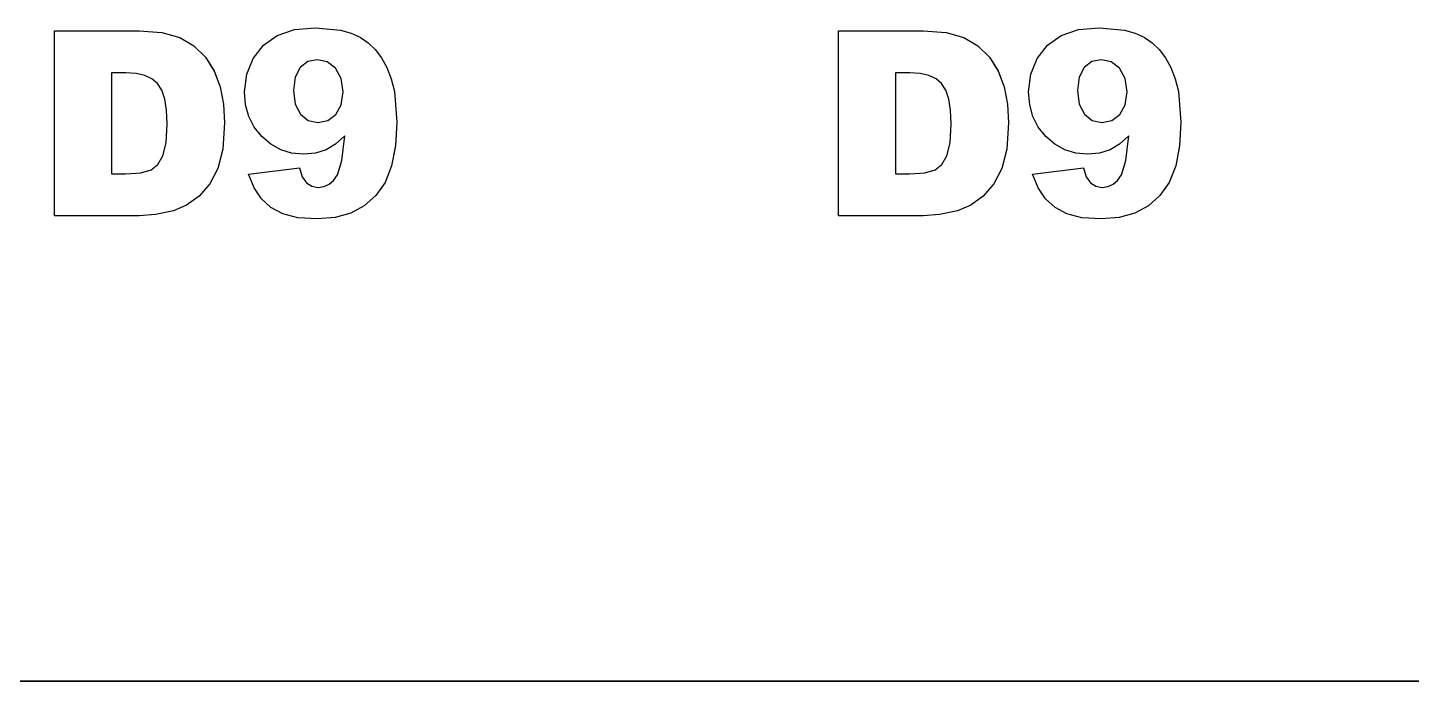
# Model space of a CAD drawing. Header units: metres. Extents: x 0 to 5.2, y 0 to 2.14.
# Drawn here: x 1.7447 to 2.119, y 0.913 to 1.0897 of the extents above; entities that cross this region are included whole.
import ezdxf

# ---------------------------------------------------------------- set-up
doc = ezdxf.new("R2010")
doc.units = ezdxf.units.M

msp = doc.modelspace()

# ---------------------------------------------------------------- linework, layer by layer
at = {"layer": 'D9#1'}
for p, q in [((1.81223, 1.0876, 0.06255), (1.81689, 1.08918, 0.06255)), ((1.81223, 1.0876, 0.09455), (1.81689, 1.08918, 0.09455)), ((1.81689, 1.08918, 0.06255), (1.8226, 1.0897, 0.06255)), ((1.81689, 1.08918, 0.09455), (1.8226, 1.0897, 0.09455)), ((1.81689, 1.08918, 0.06255), (1.81689, 1.08918, 0.09455)), ((1.8226, 1.0897, 0.06255), (1.82936, 1.08906, 0.06255)), ((1.8226, 1.0897, 0.09455), (1.82936, 1.08906, 0.09455)), ((1.8226, 1.0897, 0.06255), (1.8226, 1.0897, 0.09455)), ((1.82936, 1.08906, 0.06255), (1.83219, 1.08825, 0.06255)), ((1.82936, 1.08906, 0.09455), (1.83219, 1.08825, 0.09455)), ((1.82936, 1.08906, 0.06255), (1.82936, 1.08906, 0.09455)), ((1.75196, 1.08885, 0.06255), (1.77492, 1.08885, 0.06255)), ((1.75196, 1.03885, 0.06255), (1.75196, 1.08885, 0.06255)), ((1.75196, 1.08885, 0.09455), (1.77492, 1.08885, 0.09455)), ((1.75196, 1.03885, 0.09455), (1.75196, 1.08885, 0.09455)), ((1.75196, 1.08885, 0.06255), (1.75196, 1.08885, 0.09455)), ((1.77492, 1.08885, 0.06255), (1.78105, 1.08839, 0.06255)), ((1.77492, 1.08885, 0.09455), (1.78105, 1.08839, 0.09455)), ((1.77492, 1.08885, 0.06255), (1.77492, 1.08885, 0.09455)), ((1.78105, 1.08839, 0.06255), (1.78588, 1.08701, 0.06255)), ((1.78105, 1.08839, 0.09455), (1.78588, 1.08701, 0.09455)), ((1.78105, 1.08839, 0.06255), (1.78105, 1.08839, 0.09455)), ((1.78588, 1.08701, 0.06255), (1.7897, 1.08477, 0.06255)), ((1.78588, 1.08701, 0.09455), (1.7897, 1.08476, 0.09455)), ((1.78588, 1.08701, 0.06255), (1.78588, 1.08701, 0.09455)), ((1.80855, 1.08501, 0.06255), (1.81223, 1.0876, 0.06255)), ((1.80855, 1.08501, 0.09455), (1.81223, 1.0876, 0.09455)), ((1.81223, 1.0876, 0.06255), (1.81223, 1.0876, 0.09455)), ((1.83219, 1.08825, 0.06255), (1.83464, 1.08713, 0.06255)), ((1.83219, 1.08825, 0.09455), (1.83464, 1.08713, 0.09455)), ((1.83219, 1.08825, 0.06255), (1.83219, 1.08825, 0.09455)), ((1.83464, 1.08713, 0.06255), (1.83679, 1.08565, 0.06255)), ((1.83464, 1.08713, 0.09455), (1.83679, 1.08565, 0.09455)), ((1.83464, 1.08713, 0.06255), (1.83464, 1.08713, 0.09455)), ((1.83679, 1.08565, 0.06255), (1.83872, 1.08379, 0.06255)), ((1.83679, 1.08565, 0.09455), (1.83872, 1.08379, 0.09455)), ((1.83679, 1.08565, 0.06255), (1.83679, 1.08565, 0.09455)), ((1.7897, 1.08477, 0.06255), (1.79279, 1.08172, 0.06255)), ((1.7897, 1.08477, 0.06255), (1.7897, 1.08476, 0.09455)), ((1.7897, 1.08476, 0.09455), (1.79279, 1.08172, 0.09455)), ((1.79279, 1.08172, 0.06255), (1.79514, 1.078, 0.06255)), ((1.79279, 1.08172, 0.09455), (1.79514, 1.07799, 0.09455)), ((1.79279, 1.08172, 0.06255), (1.79279, 1.08172, 0.09455)), ((1.80575, 1.08141, 0.06255), (1.80855, 1.08501, 0.06255)), ((1.80575, 1.08141, 0.09455), (1.80855, 1.08501, 0.09455)), ((1.80855, 1.08501, 0.06255), (1.80855, 1.08501, 0.09455)), ((1.83872, 1.08379, 0.06255), (1.84042, 1.08156, 0.06255)), ((1.83872, 1.08379, 0.09455), (1.84042, 1.08156, 0.09455)), ((1.83872, 1.08379, 0.06255), (1.83872, 1.08379, 0.09455)), ((1.79514, 1.078, 0.06255), (1.79675, 1.07371, 0.06255)), ((1.79514, 1.078, 0.06255), (1.79514, 1.07799, 0.09455)), ((1.79514, 1.07799, 0.09455), (1.79675, 1.0737, 0.09455)), ((1.80399, 1.0771, 0.06255), (1.80575, 1.08141, 0.06255)), ((1.80399, 1.0771, 0.09455), (1.80575, 1.08141, 0.09455)), ((1.80575, 1.08141, 0.06255), (1.80575, 1.08141, 0.09455)), ((1.81842, 1.07896, 0.06255), (1.81705, 1.07636, 0.06255)), ((1.81842, 1.07896, 0.09455), (1.81705, 1.07636, 0.09455)), ((1.82048, 1.08052, 0.06255), (1.81842, 1.07896, 0.06255)), ((1.82048, 1.08052, 0.09455), (1.81842, 1.07896, 0.09455)), ((1.81842, 1.07896, 0.06255), (1.81842, 1.07896, 0.09455)), ((1.82301, 1.08104, 0.06255), (1.82048, 1.08052, 0.06255)), ((1.82301, 1.08104, 0.09455), (1.82048, 1.08052, 0.09455)), ((1.82048, 1.08052, 0.06255), (1.82048, 1.08052, 0.09455)), ((1.82572, 1.08046, 0.06255), (1.82301, 1.08104, 0.06255)), ((1.82572, 1.08046, 0.09455), (1.82301, 1.08104, 0.09455)), ((1.82301, 1.08104, 0.06255), (1.82301, 1.08104, 0.09455)), ((1.82799, 1.07874, 0.06255), (1.82572, 1.08046, 0.06255)), ((1.82799, 1.07874, 0.09455), (1.82572, 1.08046, 0.09455)), ((1.82572, 1.08046, 0.06255), (1.82572, 1.08046, 0.09455)), ((1.82952, 1.076, 0.06255), (1.82799, 1.07874, 0.06255)), ((1.82952, 1.07599, 0.09455), (1.82799, 1.07874, 0.09455)), ((1.82799, 1.07874, 0.06255), (1.82799, 1.07874, 0.09455)), ((1.84042, 1.08156, 0.06255), (1.84189, 1.07894, 0.06255)), ((1.84042, 1.08156, 0.09455), (1.84189, 1.07894, 0.09455)), ((1.84042, 1.08156, 0.06255), (1.84042, 1.08156, 0.09455)), ((1.84189, 1.07894, 0.06255), (1.84307, 1.07591, 0.06255)), ((1.84189, 1.07894, 0.09455), (1.84307, 1.07591, 0.09455)), ((1.84189, 1.07894, 0.06255), (1.84189, 1.07894, 0.09455)), ((1.76741, 1.07753, 0.06255), (1.76741, 1.05021, 0.06255)), ((1.77127, 1.07753, 0.06255), (1.76741, 1.07753, 0.06255)), ((1.76741, 1.07753, 0.06255), (1.76741, 1.07752, 0.09455)), ((1.76741, 1.07752, 0.09455), (1.76741, 1.05021, 0.09455)), ((1.77127, 1.07752, 0.09455), (1.76741, 1.07752, 0.09455)), ((1.77406, 1.07734, 0.06255), (1.77127, 1.07753, 0.06255)), ((1.77127, 1.07753, 0.06255), (1.77127, 1.07752, 0.09455)), ((1.77406, 1.07734, 0.09455), (1.77127, 1.07752, 0.09455)), ((1.77642, 1.07679, 0.06255), (1.77406, 1.07734, 0.06255)), ((1.77642, 1.07679, 0.09455), (1.77406, 1.07734, 0.09455)), ((1.77406, 1.07734, 0.06255), (1.77406, 1.07734, 0.09455)), ((1.77835, 1.07588, 0.06255), (1.77642, 1.07679, 0.06255)), ((1.77835, 1.07587, 0.09455), (1.77642, 1.07679, 0.09455)), ((1.77642, 1.07679, 0.06255), (1.77642, 1.07679, 0.09455)), ((1.77986, 1.07459, 0.06255), (1.77835, 1.07588, 0.06255)), ((1.77835, 1.07588, 0.06255), (1.77835, 1.07587, 0.09455)), ((1.77986, 1.07459, 0.09455), (1.77835, 1.07587, 0.09455)), ((1.781, 1.07281, 0.06255), (1.77986, 1.07459, 0.06255)), ((1.781, 1.07281, 0.09455), (1.77986, 1.07459, 0.09455)), ((1.77986, 1.07459, 0.06255), (1.77986, 1.07459, 0.09455)), ((1.8034, 1.07234, 0.06255), (1.80399, 1.0771, 0.06255)), ((1.8034, 1.07234, 0.09455), (1.80399, 1.0771, 0.09455)), ((1.80399, 1.0771, 0.06255), (1.80399, 1.0771, 0.09455)), ((1.81705, 1.07636, 0.06255), (1.8166, 1.07272, 0.06255)), ((1.81705, 1.07636, 0.09455), (1.8166, 1.07272, 0.09455)), ((1.81705, 1.07636, 0.06255), (1.81705, 1.07636, 0.09455)), ((1.83003, 1.07238, 0.06255), (1.82952, 1.076, 0.06255)), ((1.82952, 1.076, 0.06255), (1.82952, 1.07599, 0.09455)), ((1.83003, 1.07237, 0.09455), (1.82952, 1.07599, 0.09455)), ((1.84307, 1.07591, 0.06255), (1.84392, 1.07243, 0.06255)), ((1.84307, 1.07591, 0.09455), (1.84392, 1.07243, 0.09455)), ((1.84307, 1.07591, 0.06255), (1.84307, 1.07591, 0.09455)), ((1.78181, 1.07041, 0.06255), (1.781, 1.07281, 0.06255)), ((1.78181, 1.07041, 0.09455), (1.781, 1.07281, 0.09455)), ((1.781, 1.07281, 0.06255), (1.781, 1.07281, 0.09455)), ((1.78229, 1.06737, 0.06255), (1.78181, 1.07041, 0.06255)), ((1.78229, 1.06737, 0.09455), (1.78181, 1.07041, 0.09455)), ((1.78181, 1.07041, 0.06255), (1.78181, 1.07041, 0.09455)), ((1.79675, 1.07371, 0.06255), (1.79767, 1.069, 0.06255)), ((1.79675, 1.07371, 0.06255), (1.79675, 1.0737, 0.09455)), ((1.79675, 1.0737, 0.09455), (1.79767, 1.069, 0.09455)), ((1.80369, 1.06885, 0.06255), (1.8034, 1.07234, 0.06255)), ((1.80369, 1.06885, 0.09455), (1.8034, 1.07234, 0.09455)), ((1.8034, 1.07234, 0.06255), (1.8034, 1.07234, 0.09455)), ((1.8166, 1.07272, 0.06255), (1.81707, 1.06902, 0.06255)), ((1.8166, 1.07272, 0.09455), (1.81707, 1.06902, 0.09455)), ((1.8166, 1.07272, 0.06255), (1.8166, 1.07272, 0.09455)), ((1.82955, 1.06885, 0.06255), (1.83003, 1.07238, 0.06255)), ((1.82955, 1.06884, 0.09455), (1.83003, 1.07237, 0.09455)), ((1.83003, 1.07238, 0.06255), (1.83003, 1.07237, 0.09455)), ((1.84392, 1.07243, 0.06255), (1.8446, 1.06412, 0.06255)), ((1.84392, 1.07243, 0.09455), (1.8446, 1.06412, 0.09455)), ((1.84392, 1.07243, 0.06255), (1.84392, 1.07243, 0.09455)), ((1.78246, 1.06371, 0.06255), (1.78229, 1.06737, 0.06255)), ((1.78246, 1.06371, 0.09455), (1.78229, 1.06737, 0.09455)), ((1.78229, 1.06737, 0.06255), (1.78229, 1.06737, 0.09455)), ((1.79767, 1.069, 0.06255), (1.79797, 1.06402, 0.06255)), ((1.79767, 1.069, 0.09455), (1.79797, 1.06402, 0.09455)), ((1.79767, 1.069, 0.06255), (1.79767, 1.069, 0.09455)), ((1.80455, 1.06567, 0.06255), (1.80369, 1.06885, 0.06255)), ((1.80455, 1.06567, 0.09455), (1.80369, 1.06885, 0.09455)), ((1.80369, 1.06885, 0.06255), (1.80369, 1.06885, 0.09455)), ((1.81707, 1.06902, 0.06255), (1.81849, 1.06631, 0.06255)), ((1.81707, 1.06902, 0.09455), (1.81849, 1.0663, 0.09455)), ((1.81707, 1.06902, 0.06255), (1.81707, 1.06902, 0.09455)), ((1.82809, 1.06624, 0.06255), (1.82955, 1.06885, 0.06255)), ((1.82809, 1.06624, 0.09455), (1.82955, 1.06884, 0.09455)), ((1.82955, 1.06885, 0.06255), (1.82955, 1.06884, 0.09455)), ((1.78217, 1.05854, 0.06255), (1.78246, 1.06371, 0.06255)), ((1.78217, 1.05854, 0.09455), (1.78246, 1.06371, 0.09455)), ((1.78246, 1.06371, 0.06255), (1.78246, 1.06371, 0.09455)), ((1.79797, 1.06402, 0.06255), (1.79752, 1.0569, 0.06255)), ((1.79797, 1.06402, 0.09455), (1.79752, 1.0569, 0.09455)), ((1.79797, 1.06402, 0.06255), (1.79797, 1.06402, 0.09455)), ((1.806, 1.06281, 0.06255), (1.80455, 1.06567, 0.06255)), ((1.806, 1.06281, 0.09455), (1.80455, 1.06567, 0.09455)), ((1.80455, 1.06567, 0.06255), (1.80455, 1.06567, 0.09455)), ((1.81849, 1.06631, 0.06255), (1.82062, 1.06464, 0.06255)), ((1.81849, 1.06631, 0.06255), (1.81849, 1.0663, 0.09455)), ((1.81849, 1.0663, 0.09455), (1.82062, 1.06464, 0.09455)), ((1.82062, 1.06464, 0.06255), (1.82321, 1.06409, 0.06255)), ((1.82062, 1.06464, 0.09455), (1.82321, 1.06409, 0.09455)), ((1.82062, 1.06464, 0.06255), (1.82062, 1.06464, 0.09455)), ((1.82321, 1.06409, 0.06255), (1.8259, 1.06463, 0.06255)), ((1.82321, 1.06409, 0.09455), (1.8259, 1.06462, 0.09455)), ((1.82321, 1.06409, 0.06255), (1.82321, 1.06409, 0.09455)), ((1.8259, 1.06463, 0.06255), (1.82809, 1.06624, 0.06255)), ((1.8259, 1.06462, 0.09455), (1.82809, 1.06624, 0.09455)), ((1.8259, 1.06463, 0.06255), (1.8259, 1.06462, 0.09455)), ((1.82809, 1.06624, 0.06255), (1.82809, 1.06624, 0.09455)), ((1.8446, 1.06412, 0.06255), (1.84424, 1.05781, 0.06255)), ((1.8446, 1.06412, 0.09455), (1.84424, 1.0578, 0.09455)), ((1.8446, 1.06412, 0.06255), (1.8446, 1.06412, 0.09455)), ((1.80802, 1.06027, 0.06255), (1.806, 1.06281, 0.06255)), ((1.80802, 1.06027, 0.09455), (1.806, 1.06281, 0.09455)), ((1.806, 1.06281, 0.06255), (1.806, 1.06281, 0.09455)), ((1.81046, 1.05818, 0.06255), (1.80802, 1.06027, 0.06255)), ((1.81046, 1.05818, 0.09455), (1.80802, 1.06027, 0.09455)), ((1.80802, 1.06027, 0.06255), (1.80802, 1.06027, 0.09455)), ((1.83055, 1.06044, 0.06255), (1.82802, 1.05822, 0.06255)), ((1.83055, 1.06044, 0.09455), (1.82802, 1.05822, 0.09455)), ((1.82969, 1.05378, 0.06255), (1.83055, 1.06044, 0.06255)), ((1.82969, 1.05378, 0.09455), (1.83055, 1.06044, 0.09455)), ((1.83055, 1.06044, 0.06255), (1.83055, 1.06044, 0.09455)), ((1.7813, 1.05503, 0.06255), (1.78217, 1.05854, 0.06255)), ((1.7813, 1.05503, 0.09455), (1.78217, 1.05854, 0.09455)), ((1.78217, 1.05854, 0.06255), (1.78217, 1.05854, 0.09455)), ((1.79752, 1.0569, 0.06255), (1.79615, 1.05159, 0.06255)), ((1.79752, 1.0569, 0.09455), (1.79615, 1.05159, 0.09455)), ((1.79752, 1.0569, 0.06255), (1.79752, 1.0569, 0.09455)), ((1.81316, 1.05669, 0.06255), (1.81046, 1.05818, 0.06255)), ((1.81316, 1.05669, 0.09455), (1.81046, 1.05818, 0.09455)), ((1.81046, 1.05818, 0.06255), (1.81046, 1.05818, 0.09455)), ((1.81613, 1.05579, 0.06255), (1.81316, 1.05669, 0.06255)), ((1.81613, 1.05579, 0.09455), (1.81316, 1.05669, 0.09455)), ((1.81316, 1.05669, 0.06255), (1.81316, 1.05669, 0.09455)), ((1.81936, 1.05549, 0.06255), (1.81613, 1.05579, 0.06255)), ((1.81936, 1.05549, 0.09455), (1.81613, 1.05579, 0.09455)), ((1.81613, 1.05579, 0.06255), (1.81613, 1.05579, 0.09455)), ((1.8226, 1.05579, 0.06255), (1.81936, 1.05549, 0.06255)), ((1.8226, 1.05579, 0.09455), (1.81936, 1.05549, 0.09455)), ((1.81936, 1.05549, 0.06255), (1.81936, 1.05549, 0.09455)), ((1.82543, 1.05669, 0.06255), (1.8226, 1.05579, 0.06255)), ((1.82543, 1.05669, 0.09455), (1.8226, 1.05579, 0.09455)), ((1.8226, 1.05579, 0.06255), (1.8226, 1.05579, 0.09455)), ((1.82802, 1.05822, 0.06255), (1.82543, 1.05669, 0.06255)), ((1.82802, 1.05822, 0.09455), (1.82543, 1.05669, 0.09455)), ((1.82543, 1.05669, 0.06255), (1.82543, 1.05669, 0.09455)), ((1.82802, 1.05822, 0.06255), (1.82802, 1.05822, 0.09455)), ((1.84424, 1.05781, 0.06255), (1.84317, 1.05239, 0.06255)), ((1.84424, 1.0578, 0.09455), (1.84317, 1.05239, 0.09455)), ((1.84424, 1.05781, 0.06255), (1.84424, 1.0578, 0.09455)), ((1.77809, 1.05128, 0.06255), (1.77991, 1.05276, 0.06255)), ((1.77809, 1.05128, 0.09455), (1.77991, 1.05276, 0.09455)), ((1.77991, 1.05276, 0.06255), (1.7813, 1.05503, 0.06255)), ((1.77991, 1.05276, 0.09455), (1.7813, 1.05503, 0.09455)), ((1.77991, 1.05276, 0.06255), (1.77991, 1.05276, 0.09455)), ((1.7813, 1.05503, 0.06255), (1.7813, 1.05503, 0.09455)), ((1.80445, 1.05007, 0.06255), (1.81827, 1.05181, 0.06255)), ((1.80445, 1.05007, 0.09455), (1.81827, 1.05181, 0.09455)), ((1.81827, 1.05181, 0.06255), (1.819, 1.04934, 0.06255)), ((1.81827, 1.05181, 0.09455), (1.819, 1.04934, 0.09455)), ((1.81827, 1.05181, 0.06255), (1.81827, 1.05181, 0.09455)), ((1.8285, 1.0499, 0.06255), (1.82969, 1.05378, 0.06255)), ((1.8285, 1.0499, 0.09455), (1.82969, 1.05378, 0.09455)), ((1.82969, 1.05378, 0.06255), (1.82969, 1.05378, 0.09455)), ((1.84317, 1.05239, 0.06255), (1.84139, 1.04789, 0.06255)), ((1.84317, 1.05239, 0.09455), (1.84139, 1.04789, 0.09455)), ((1.84317, 1.05239, 0.06255), (1.84317, 1.05239, 0.09455)), ((1.76741, 1.05021, 0.06255), (1.7712, 1.05021, 0.06255)), ((1.76741, 1.05021, 0.09455), (1.7712, 1.05021, 0.09455)), ((1.76741, 1.05021, 0.06255), (1.76741, 1.05021, 0.09455)), ((1.7712, 1.05021, 0.06255), (1.77534, 1.05048, 0.06255)), ((1.7712, 1.05021, 0.09455), (1.77534, 1.05047, 0.09455)), ((1.7712, 1.05021, 0.06255), (1.7712, 1.05021, 0.09455)), ((1.77534, 1.05048, 0.06255), (1.77809, 1.05128, 0.06255)), ((1.77534, 1.05047, 0.09455), (1.77809, 1.05128, 0.09455)), ((1.77534, 1.05048, 0.06255), (1.77534, 1.05047, 0.09455)), ((1.77809, 1.05128, 0.06255), (1.77809, 1.05128, 0.09455)), ((1.79615, 1.05159, 0.06255), (1.79397, 1.04753, 0.06255)), ((1.79615, 1.05159, 0.09455), (1.79397, 1.04753, 0.09455)), ((1.79615, 1.05159, 0.06255), (1.79615, 1.05159, 0.09455)), ((1.80595, 1.04641, 0.06255), (1.80445, 1.05007, 0.06255)), ((1.80595, 1.04641, 0.09455), (1.80445, 1.05007, 0.09455)), ((1.80445, 1.05007, 0.06255), (1.80445, 1.05007, 0.09455)), ((1.819, 1.04934, 0.06255), (1.82011, 1.04772, 0.06255)), ((1.819, 1.04934, 0.09455), (1.82011, 1.04772, 0.09455)), ((1.819, 1.04934, 0.06255), (1.819, 1.04934, 0.09455)), ((1.82626, 1.04737, 0.06255), (1.82747, 1.04842, 0.06255)), ((1.82626, 1.04737, 0.09455), (1.82747, 1.04842, 0.09455)), ((1.82747, 1.04842, 0.06255), (1.8285, 1.0499, 0.06255)), ((1.82747, 1.04842, 0.09455), (1.8285, 1.0499, 0.09455)), ((1.82747, 1.04842, 0.06255), (1.82747, 1.04842, 0.09455)), ((1.8285, 1.0499, 0.06255), (1.8285, 1.0499, 0.09455)), ((1.84139, 1.04789, 0.06255), (1.8389, 1.04429, 0.06255)), ((1.84139, 1.04789, 0.09455), (1.8389, 1.04429, 0.09455)), ((1.84139, 1.04789, 0.06255), (1.84139, 1.04789, 0.09455)), ((1.79108, 1.04419, 0.06255), (1.78773, 1.0417, 0.06255)), ((1.79108, 1.04419, 0.09455), (1.78773, 1.0417, 0.09455)), ((1.79397, 1.04753, 0.06255), (1.79108, 1.04419, 0.06255)), ((1.79397, 1.04753, 0.09455), (1.79108, 1.04419, 0.09455)), ((1.79108, 1.04419, 0.06255), (1.79108, 1.04419, 0.09455)), ((1.79397, 1.04753, 0.06255), (1.79397, 1.04753, 0.09455)), ((1.80797, 1.04342, 0.06255), (1.80595, 1.04641, 0.06255)), ((1.80797, 1.04342, 0.09455), (1.80595, 1.04641, 0.09455)), ((1.80595, 1.04641, 0.06255), (1.80595, 1.04641, 0.09455)), ((1.82011, 1.04772, 0.06255), (1.82155, 1.04682, 0.06255)), ((1.82011, 1.04772, 0.09455), (1.82155, 1.04682, 0.09455)), ((1.82011, 1.04772, 0.06255), (1.82011, 1.04772, 0.09455)), ((1.82155, 1.04682, 0.06255), (1.82328, 1.04652, 0.06255)), ((1.82155, 1.04682, 0.09455), (1.82328, 1.04652, 0.09455)), ((1.82155, 1.04682, 0.06255), (1.82155, 1.04682, 0.09455)), ((1.82328, 1.04652, 0.06255), (1.82486, 1.04673, 0.06255)), ((1.82328, 1.04652, 0.09455), (1.82486, 1.04673, 0.09455)), ((1.82328, 1.04652, 0.06255), (1.82328, 1.04652, 0.09455)), ((1.82486, 1.04673, 0.06255), (1.82626, 1.04737, 0.06255)), ((1.82486, 1.04673, 0.09455), (1.82626, 1.04737, 0.09455)), ((1.82486, 1.04673, 0.06255), (1.82486, 1.04673, 0.09455)), ((1.82626, 1.04737, 0.06255), (1.82626, 1.04737, 0.09455)), ((1.8389, 1.04429, 0.06255), (1.83578, 1.04154, 0.06255)), ((1.8389, 1.04429, 0.09455), (1.83578, 1.04154, 0.09455)), ((1.8389, 1.04429, 0.06255), (1.8389, 1.04429, 0.09455)), ((1.78773, 1.0417, 0.06255), (1.78413, 1.04021, 0.06255)), ((1.78773, 1.0417, 0.09455), (1.78413, 1.04021, 0.09455)), ((1.78773, 1.0417, 0.06255), (1.78773, 1.0417, 0.09455)), ((1.81054, 1.04108, 0.06255), (1.80797, 1.04342, 0.06255)), ((1.81054, 1.04108, 0.09455), (1.80797, 1.04342, 0.09455)), ((1.80797, 1.04342, 0.06255), (1.80797, 1.04342, 0.09455)), ((1.8137, 1.03938, 0.06255), (1.81054, 1.04108, 0.06255)), ((1.8137, 1.03938, 0.09455), (1.81054, 1.04108, 0.09455)), ((1.81054, 1.04108, 0.06255), (1.81054, 1.04108, 0.09455)), ((1.83578, 1.04154, 0.06255), (1.83211, 1.03957, 0.06255)), ((1.83578, 1.04154, 0.09455), (1.83211, 1.03957, 0.09455)), ((1.83578, 1.04154, 0.06255), (1.83578, 1.04154, 0.09455)), ((1.77492, 1.03885, 0.06255), (1.75196, 1.03885, 0.06255)), ((1.77492, 1.03885, 0.09455), (1.75196, 1.03885, 0.09455)), ((1.75196, 1.03885, 0.06255), (1.75196, 1.03885, 0.09455)), ((1.77928, 1.03919, 0.06255), (1.77492, 1.03885, 0.06255)), ((1.77928, 1.03919, 0.09455), (1.77492, 1.03885, 0.09455)), ((1.77492, 1.03885, 0.06255), (1.77492, 1.03885, 0.09455)), ((1.78413, 1.04021, 0.06255), (1.77928, 1.03919, 0.06255)), ((1.78413, 1.04021, 0.09455), (1.77928, 1.03919, 0.09455)), ((1.77928, 1.03919, 0.06255), (1.77928, 1.03919, 0.09455)), ((1.78413, 1.04021, 0.06255), (1.78413, 1.04021, 0.09455)), ((1.81777, 1.03834, 0.06255), (1.8137, 1.03938, 0.06255)), ((1.81777, 1.03834, 0.09455), (1.8137, 1.03938, 0.09455)), ((1.8137, 1.03938, 0.06255), (1.8137, 1.03938, 0.09455)), ((1.82311, 1.038, 0.06255), (1.81777, 1.03834, 0.06255)), ((1.82311, 1.038, 0.09455), (1.81777, 1.03834, 0.09455)), ((1.81777, 1.03834, 0.06255), (1.81777, 1.03834, 0.09455)), ((1.82788, 1.03839, 0.06255), (1.82311, 1.038, 0.06255)), ((1.82788, 1.03839, 0.09455), (1.82311, 1.038, 0.09455)), ((1.82311, 1.038, 0.06255), (1.82311, 1.038, 0.09455)), ((1.83211, 1.03957, 0.06255), (1.82788, 1.03839, 0.06255)), ((1.83211, 1.03957, 0.09455), (1.82788, 1.03839, 0.09455)), ((1.82788, 1.03839, 0.06255), (1.82788, 1.03839, 0.09455)), ((1.83211, 1.03957, 0.06255), (1.83211, 1.03957, 0.09455))]:
    msp.add_line(p, q, dxfattribs=at)
at = {"layer": 'D9#2'}
for p, q in [((2.02429, 1.0876, 0.06255), (2.02895, 1.08918, 0.06255)), ((2.02429, 1.0876, 0.09455), (2.02895, 1.08918, 0.09455)), ((2.02895, 1.08918, 0.06255), (2.03466, 1.0897, 0.06255)), ((2.02895, 1.08918, 0.09455), (2.03466, 1.0897, 0.09455)), ((2.02895, 1.08918, 0.06255), (2.02895, 1.08918, 0.09455)), ((2.03466, 1.0897, 0.06255), (2.04142, 1.08906, 0.06255)), ((2.03466, 1.0897, 0.09455), (2.04142, 1.08906, 0.09455)), ((2.03466, 1.0897, 0.06255), (2.03466, 1.0897, 0.09455)), ((2.04142, 1.08906, 0.06255), (2.04425, 1.08825, 0.06255)), ((2.04142, 1.08906, 0.09455), (2.04425, 1.08825, 0.09455)), ((2.04142, 1.08906, 0.06255), (2.04142, 1.08906, 0.09455)), ((1.96403, 1.08885, 0.06255), (1.98698, 1.08885, 0.06255)), ((1.96403, 1.03885, 0.06255), (1.96403, 1.08885, 0.06255)), ((1.96403, 1.08885, 0.09455), (1.98698, 1.08885, 0.09455)), ((1.96403, 1.03885, 0.09455), (1.96403, 1.08885, 0.09455)), ((1.96403, 1.08885, 0.06255), (1.96403, 1.08885, 0.09455)), ((1.98698, 1.08885, 0.06255), (1.99312, 1.08839, 0.06255)), ((1.98698, 1.08885, 0.09455), (1.99312, 1.08839, 0.09455)), ((1.98698, 1.08885, 0.06255), (1.98698, 1.08885, 0.09455)), ((1.99312, 1.08839, 0.06255), (1.99795, 1.08701, 0.06255)), ((1.99312, 1.08839, 0.09455), (1.99795, 1.08701, 0.09455)), ((1.99312, 1.08839, 0.06255), (1.99312, 1.08839, 0.09455)), ((1.99795, 1.08701, 0.06255), (2.00176, 1.08477, 0.06255)), ((1.99795, 1.08701, 0.09455), (2.00176, 1.08476, 0.09455)), ((1.99795, 1.08701, 0.06255), (1.99795, 1.08701, 0.09455)), ((2.02061, 1.08501, 0.06255), (2.02429, 1.0876, 0.06255)), ((2.02061, 1.08501, 0.09455), (2.02429, 1.0876, 0.09455)), ((2.02429, 1.0876, 0.06255), (2.02429, 1.0876, 0.09455)), ((2.04425, 1.08825, 0.06255), (2.0467, 1.08713, 0.06255)), ((2.04425, 1.08825, 0.09455), (2.0467, 1.08713, 0.09455)), ((2.04425, 1.08825, 0.06255), (2.04425, 1.08825, 0.09455)), ((2.0467, 1.08713, 0.06255), (2.04886, 1.08565, 0.06255)), ((2.0467, 1.08713, 0.09455), (2.04886, 1.08565, 0.09455)), ((2.0467, 1.08713, 0.06255), (2.0467, 1.08713, 0.09455)), ((2.04886, 1.08565, 0.06255), (2.05078, 1.08379, 0.06255)), ((2.04886, 1.08565, 0.09455), (2.05078, 1.08379, 0.09455)), ((2.04886, 1.08565, 0.06255), (2.04886, 1.08565, 0.09455)), ((2.00176, 1.08477, 0.06255), (2.00485, 1.08172, 0.06255)), ((2.00176, 1.08477, 0.06255), (2.00176, 1.08476, 0.09455)), ((2.00176, 1.08476, 0.09455), (2.00485, 1.08172, 0.09455)), ((2.00485, 1.08172, 0.06255), (2.00721, 1.078, 0.06255)), ((2.00485, 1.08172, 0.09455), (2.00721, 1.07799, 0.09455)), ((2.00485, 1.08172, 0.06255), (2.00485, 1.08172, 0.09455)), ((2.01781, 1.08141, 0.06255), (2.02061, 1.08501, 0.06255)), ((2.01781, 1.08141, 0.09455), (2.02061, 1.08501, 0.09455)), ((2.02061, 1.08501, 0.06255), (2.02061, 1.08501, 0.09455)), ((2.05078, 1.08379, 0.06255), (2.05248, 1.08156, 0.06255)), ((2.05078, 1.08379, 0.09455), (2.05248, 1.08156, 0.09455)), ((2.05078, 1.08379, 0.06255), (2.05078, 1.08379, 0.09455)), ((2.00721, 1.078, 0.06255), (2.00881, 1.07371, 0.06255)), ((2.00721, 1.078, 0.06255), (2.00721, 1.07799, 0.09455)), ((2.00721, 1.07799, 0.09455), (2.00881, 1.0737, 0.09455)), ((2.01605, 1.0771, 0.06255), (2.01781, 1.08141, 0.06255)), ((2.01605, 1.0771, 0.09455), (2.01781, 1.08141, 0.09455)), ((2.01781, 1.08141, 0.06255), (2.01781, 1.08141, 0.09455)), ((2.03048, 1.07896, 0.06255), (2.02912, 1.07636, 0.06255)), ((2.03048, 1.07896, 0.09455), (2.02912, 1.07636, 0.09455)), ((2.03254, 1.08052, 0.06255), (2.03048, 1.07896, 0.06255)), ((2.03254, 1.08052, 0.09455), (2.03048, 1.07896, 0.09455)), ((2.03048, 1.07896, 0.06255), (2.03048, 1.07896, 0.09455)), ((2.03507, 1.08104, 0.06255), (2.03254, 1.08052, 0.06255)), ((2.03507, 1.08104, 0.09455), (2.03254, 1.08052, 0.09455)), ((2.03254, 1.08052, 0.06255), (2.03254, 1.08052, 0.09455)), ((2.03778, 1.08046, 0.06255), (2.03507, 1.08104, 0.06255)), ((2.03778, 1.08046, 0.09455), (2.03507, 1.08104, 0.09455)), ((2.03507, 1.08104, 0.06255), (2.03507, 1.08104, 0.09455)), ((2.04005, 1.07874, 0.06255), (2.03778, 1.08046, 0.06255)), ((2.04005, 1.07874, 0.09455), (2.03778, 1.08046, 0.09455)), ((2.03778, 1.08046, 0.06255), (2.03778, 1.08046, 0.09455)), ((2.04159, 1.076, 0.06255), (2.04005, 1.07874, 0.06255)), ((2.04159, 1.07599, 0.09455), (2.04005, 1.07874, 0.09455)), ((2.04005, 1.07874, 0.06255), (2.04005, 1.07874, 0.09455)), ((2.05248, 1.08156, 0.06255), (2.05395, 1.07894, 0.06255)), ((2.05248, 1.08156, 0.09455), (2.05395, 1.07894, 0.09455)), ((2.05248, 1.08156, 0.06255), (2.05248, 1.08156, 0.09455)), ((2.05395, 1.07894, 0.06255), (2.05514, 1.07591, 0.06255)), ((2.05395, 1.07894, 0.09455), (2.05514, 1.07591, 0.09455)), ((2.05395, 1.07894, 0.06255), (2.05395, 1.07894, 0.09455)), ((1.97948, 1.07753, 0.06255), (1.97948, 1.05021, 0.06255)), ((1.98333, 1.07753, 0.06255), (1.97948, 1.07753, 0.06255)), ((1.97948, 1.07753, 0.06255), (1.97948, 1.07752, 0.09455)), ((1.97948, 1.07752, 0.09455), (1.97948, 1.05021, 0.09455)), ((1.98333, 1.07752, 0.09455), (1.97948, 1.07752, 0.09455)), ((1.98612, 1.07734, 0.06255), (1.98333, 1.07753, 0.06255)), ((1.98333, 1.07753, 0.06255), (1.98333, 1.07752, 0.09455)), ((1.98612, 1.07734, 0.09455), (1.98333, 1.07752, 0.09455)), ((1.98848, 1.07679, 0.06255), (1.98612, 1.07734, 0.06255)), ((1.98848, 1.07679, 0.09455), (1.98612, 1.07734, 0.09455)), ((1.98612, 1.07734, 0.06255), (1.98612, 1.07734, 0.09455)), ((1.99042, 1.07588, 0.06255), (1.98848, 1.07679, 0.06255)), ((1.99042, 1.07587, 0.09455), (1.98848, 1.07679, 0.09455)), ((1.98848, 1.07679, 0.06255), (1.98848, 1.07679, 0.09455)), ((1.99193, 1.07459, 0.06255), (1.99042, 1.07588, 0.06255)), ((1.99042, 1.07588, 0.06255), (1.99042, 1.07587, 0.09455)), ((1.99193, 1.07459, 0.09455), (1.99042, 1.07587, 0.09455)), ((1.99306, 1.07281, 0.06255), (1.99193, 1.07459, 0.06255)), ((1.99306, 1.07281, 0.09455), (1.99193, 1.07459, 0.09455)), ((1.99193, 1.07459, 0.06255), (1.99193, 1.07459, 0.09455)), ((2.01546, 1.07234, 0.06255), (2.01605, 1.0771, 0.06255)), ((2.01546, 1.07234, 0.09455), (2.01605, 1.0771, 0.09455)), ((2.01605, 1.0771, 0.06255), (2.01605, 1.0771, 0.09455)), ((2.02912, 1.07636, 0.06255), (2.02866, 1.07272, 0.06255)), ((2.02912, 1.07636, 0.09455), (2.02866, 1.07272, 0.09455)), ((2.02912, 1.07636, 0.06255), (2.02912, 1.07636, 0.09455)), ((2.0421, 1.07238, 0.06255), (2.04159, 1.076, 0.06255)), ((2.04159, 1.076, 0.06255), (2.04159, 1.07599, 0.09455)), ((2.0421, 1.07237, 0.09455), (2.04159, 1.07599, 0.09455)), ((2.05514, 1.07591, 0.06255), (2.05598, 1.07243, 0.06255)), ((2.05514, 1.07591, 0.09455), (2.05598, 1.07243, 0.09455)), ((2.05514, 1.07591, 0.06255), (2.05514, 1.07591, 0.09455)), ((1.99387, 1.07041, 0.06255), (1.99306, 1.07281, 0.06255)), ((1.99387, 1.07041, 0.09455), (1.99306, 1.07281, 0.09455)), ((1.99306, 1.07281, 0.06255), (1.99306, 1.07281, 0.09455)), ((1.99436, 1.06737, 0.06255), (1.99387, 1.07041, 0.06255)), ((1.99436, 1.06737, 0.09455), (1.99387, 1.07041, 0.09455)), ((1.99387, 1.07041, 0.06255), (1.99387, 1.07041, 0.09455)), ((2.00881, 1.07371, 0.06255), (2.00973, 1.069, 0.06255)), ((2.00881, 1.07371, 0.06255), (2.00881, 1.0737, 0.09455)), ((2.00881, 1.0737, 0.09455), (2.00973, 1.069, 0.09455)), ((2.01575, 1.06885, 0.06255), (2.01546, 1.07234, 0.06255)), ((2.01575, 1.06885, 0.09455), (2.01546, 1.07234, 0.09455)), ((2.01546, 1.07234, 0.06255), (2.01546, 1.07234, 0.09455)), ((2.02866, 1.07272, 0.06255), (2.02913, 1.06902, 0.06255)), ((2.02866, 1.07272, 0.09455), (2.02913, 1.06902, 0.09455)), ((2.02866, 1.07272, 0.06255), (2.02866, 1.07272, 0.09455)), ((2.04161, 1.06885, 0.06255), (2.0421, 1.07238, 0.06255)), ((2.04161, 1.06884, 0.09455), (2.0421, 1.07237, 0.09455)), ((2.0421, 1.07238, 0.06255), (2.0421, 1.07237, 0.09455)), ((2.05598, 1.07243, 0.06255), (2.05666, 1.06412, 0.06255)), ((2.05598, 1.07243, 0.09455), (2.05666, 1.06412, 0.09455)), ((2.05598, 1.07243, 0.06255), (2.05598, 1.07243, 0.09455)), ((1.99452, 1.06371, 0.06255), (1.99436, 1.06737, 0.06255)), ((1.99452, 1.06371, 0.09455), (1.99436, 1.06737, 0.09455)), ((1.99436, 1.06737, 0.06255), (1.99436, 1.06737, 0.09455)), ((2.00973, 1.069, 0.06255), (2.01004, 1.06402, 0.06255)), ((2.00973, 1.069, 0.09455), (2.01004, 1.06402, 0.09455)), ((2.00973, 1.069, 0.06255), (2.00973, 1.069, 0.09455)), ((2.01662, 1.06567, 0.06255), (2.01575, 1.06885, 0.06255)), ((2.01662, 1.06567, 0.09455), (2.01575, 1.06885, 0.09455)), ((2.01575, 1.06885, 0.06255), (2.01575, 1.06885, 0.09455)), ((2.02913, 1.06902, 0.06255), (2.03055, 1.06631, 0.06255)), ((2.02913, 1.06902, 0.09455), (2.03055, 1.0663, 0.09455)), ((2.02913, 1.06902, 0.06255), (2.02913, 1.06902, 0.09455)), ((2.04015, 1.06624, 0.06255), (2.04161, 1.06885, 0.06255)), ((2.04015, 1.06624, 0.09455), (2.04161, 1.06884, 0.09455)), ((2.04161, 1.06885, 0.06255), (2.04161, 1.06884, 0.09455)), ((1.99423, 1.05854, 0.06255), (1.99452, 1.06371, 0.06255)), ((1.99423, 1.05854, 0.09455), (1.99452, 1.06371, 0.09455)), ((1.99452, 1.06371, 0.06255), (1.99452, 1.06371, 0.09455)), ((2.01004, 1.06402, 0.06255), (2.00958, 1.0569, 0.06255)), ((2.01004, 1.06402, 0.09455), (2.00958, 1.0569, 0.09455)), ((2.01004, 1.06402, 0.06255), (2.01004, 1.06402, 0.09455)), ((2.01806, 1.06281, 0.06255), (2.01662, 1.06567, 0.06255)), ((2.01806, 1.06281, 0.09455), (2.01662, 1.06567, 0.09455)), ((2.01662, 1.06567, 0.06255), (2.01662, 1.06567, 0.09455)), ((2.03055, 1.06631, 0.06255), (2.03268, 1.06464, 0.06255)), ((2.03055, 1.06631, 0.06255), (2.03055, 1.0663, 0.09455)), ((2.03055, 1.0663, 0.09455), (2.03268, 1.06464, 0.09455)), ((2.03268, 1.06464, 0.06255), (2.03528, 1.06409, 0.06255)), ((2.03268, 1.06464, 0.09455), (2.03528, 1.06409, 0.09455)), ((2.03268, 1.06464, 0.06255), (2.03268, 1.06464, 0.09455)), ((2.03528, 1.06409, 0.06255), (2.03796, 1.06463, 0.06255)), ((2.03528, 1.06409, 0.09455), (2.03796, 1.06462, 0.09455)), ((2.03528, 1.06409, 0.06255), (2.03528, 1.06409, 0.09455)), ((2.03796, 1.06463, 0.06255), (2.04015, 1.06624, 0.06255)), ((2.03796, 1.06462, 0.09455), (2.04015, 1.06624, 0.09455)), ((2.03796, 1.06463, 0.06255), (2.03796, 1.06462, 0.09455)), ((2.04015, 1.06624, 0.06255), (2.04015, 1.06624, 0.09455)), ((2.05666, 1.06412, 0.06255), (2.0563, 1.05781, 0.06255)), ((2.05666, 1.06412, 0.09455), (2.0563, 1.0578, 0.09455)), ((2.05666, 1.06412, 0.06255), (2.05666, 1.06412, 0.09455)), ((2.02008, 1.06027, 0.06255), (2.01806, 1.06281, 0.06255)), ((2.02008, 1.06027, 0.09455), (2.01806, 1.06281, 0.09455)), ((2.01806, 1.06281, 0.06255), (2.01806, 1.06281, 0.09455)), ((2.02252, 1.05818, 0.06255), (2.02008, 1.06027, 0.06255)), ((2.02252, 1.05818, 0.09455), (2.02008, 1.06027, 0.09455)), ((2.02008, 1.06027, 0.06255), (2.02008, 1.06027, 0.09455)), ((2.04261, 1.06044, 0.06255), (2.04008, 1.05822, 0.06255)), ((2.04261, 1.06044, 0.09455), (2.04008, 1.05822, 0.09455)), ((2.04176, 1.05378, 0.06255), (2.04261, 1.06044, 0.06255)), ((2.04176, 1.05378, 0.09455), (2.04261, 1.06044, 0.09455)), ((2.04261, 1.06044, 0.06255), (2.04261, 1.06044, 0.09455)), ((1.99336, 1.05503, 0.06255), (1.99423, 1.05854, 0.06255)), ((1.99336, 1.05503, 0.09455), (1.99423, 1.05854, 0.09455)), ((1.99423, 1.05854, 0.06255), (1.99423, 1.05854, 0.09455)), ((2.00958, 1.0569, 0.06255), (2.00821, 1.05159, 0.06255)), ((2.00958, 1.0569, 0.09455), (2.00821, 1.05159, 0.09455)), ((2.00958, 1.0569, 0.06255), (2.00958, 1.0569, 0.09455)), ((2.02523, 1.05669, 0.06255), (2.02252, 1.05818, 0.06255)), ((2.02523, 1.05669, 0.09455), (2.02252, 1.05818, 0.09455)), ((2.02252, 1.05818, 0.06255), (2.02252, 1.05818, 0.09455)), ((2.02819, 1.05579, 0.06255), (2.02523, 1.05669, 0.06255)), ((2.02819, 1.05579, 0.09455), (2.02523, 1.05669, 0.09455)), ((2.02523, 1.05669, 0.06255), (2.02523, 1.05669, 0.09455)), ((2.03142, 1.05549, 0.06255), (2.02819, 1.05579, 0.06255)), ((2.03142, 1.05549, 0.09455), (2.02819, 1.05579, 0.09455)), ((2.02819, 1.05579, 0.06255), (2.02819, 1.05579, 0.09455)), ((2.03466, 1.05579, 0.06255), (2.03142, 1.05549, 0.06255)), ((2.03466, 1.05579, 0.09455), (2.03142, 1.05549, 0.09455)), ((2.03142, 1.05549, 0.06255), (2.03142, 1.05549, 0.09455)), ((2.03749, 1.05669, 0.06255), (2.03466, 1.05579, 0.06255)), ((2.03749, 1.05669, 0.09455), (2.03466, 1.05579, 0.09455)), ((2.03466, 1.05579, 0.06255), (2.03466, 1.05579, 0.09455)), ((2.04008, 1.05822, 0.06255), (2.03749, 1.05669, 0.06255)), ((2.04008, 1.05822, 0.09455), (2.03749, 1.05669, 0.09455)), ((2.03749, 1.05669, 0.06255), (2.03749, 1.05669, 0.09455)), ((2.04008, 1.05822, 0.06255), (2.04008, 1.05822, 0.09455)), ((2.0563, 1.05781, 0.06255), (2.05524, 1.05239, 0.06255)), ((2.0563, 1.0578, 0.09455), (2.05524, 1.05239, 0.09455)), ((2.0563, 1.05781, 0.06255), (2.0563, 1.0578, 0.09455)), ((1.99015, 1.05128, 0.06255), (1.99198, 1.05276, 0.06255)), ((1.99015, 1.05128, 0.09455), (1.99198, 1.05276, 0.09455)), ((1.99198, 1.05276, 0.06255), (1.99336, 1.05503, 0.06255)), ((1.99198, 1.05276, 0.09455), (1.99336, 1.05503, 0.09455)), ((1.99198, 1.05276, 0.06255), (1.99198, 1.05276, 0.09455)), ((1.99336, 1.05503, 0.06255), (1.99336, 1.05503, 0.09455)), ((2.01652, 1.05007, 0.06255), (2.03033, 1.05181, 0.06255)), ((2.01652, 1.05007, 0.09455), (2.03033, 1.05181, 0.09455)), ((2.03033, 1.05181, 0.06255), (2.03106, 1.04934, 0.06255)), ((2.03033, 1.05181, 0.09455), (2.03106, 1.04934, 0.09455)), ((2.03033, 1.05181, 0.06255), (2.03033, 1.05181, 0.09455)), ((2.04056, 1.0499, 0.06255), (2.04176, 1.05378, 0.06255)), ((2.04056, 1.0499, 0.09455), (2.04176, 1.05378, 0.09455)), ((2.04176, 1.05378, 0.06255), (2.04176, 1.05378, 0.09455)), ((2.05524, 1.05239, 0.06255), (2.05346, 1.04789, 0.06255)), ((2.05524, 1.05239, 0.09455), (2.05346, 1.04789, 0.09455)), ((2.05524, 1.05239, 0.06255), (2.05524, 1.05239, 0.09455)), ((1.97948, 1.05021, 0.06255), (1.98326, 1.05021, 0.06255)), ((1.97948, 1.05021, 0.09455), (1.98326, 1.05021, 0.09455)), ((1.97948, 1.05021, 0.06255), (1.97948, 1.05021, 0.09455)), ((1.98326, 1.05021, 0.06255), (1.98741, 1.05048, 0.06255)), ((1.98326, 1.05021, 0.09455), (1.98741, 1.05047, 0.09455)), ((1.98326, 1.05021, 0.06255), (1.98326, 1.05021, 0.09455)), ((1.98741, 1.05048, 0.06255), (1.99015, 1.05128, 0.06255)), ((1.98741, 1.05047, 0.09455), (1.99015, 1.05128, 0.09455)), ((1.98741, 1.05048, 0.06255), (1.98741, 1.05047, 0.09455)), ((1.99015, 1.05128, 0.06255), (1.99015, 1.05128, 0.09455)), ((2.00821, 1.05159, 0.06255), (2.00603, 1.04753, 0.06255)), ((2.00821, 1.05159, 0.09455), (2.00603, 1.04753, 0.09455)), ((2.00821, 1.05159, 0.06255), (2.00821, 1.05159, 0.09455)), ((2.01801, 1.04641, 0.06255), (2.01652, 1.05007, 0.06255)), ((2.01801, 1.04641, 0.09455), (2.01652, 1.05007, 0.09455)), ((2.01652, 1.05007, 0.06255), (2.01652, 1.05007, 0.09455)), ((2.03106, 1.04934, 0.06255), (2.03217, 1.04772, 0.06255)), ((2.03106, 1.04934, 0.09455), (2.03217, 1.04772, 0.09455)), ((2.03106, 1.04934, 0.06255), (2.03106, 1.04934, 0.09455)), ((2.03832, 1.04737, 0.06255), (2.03953, 1.04842, 0.06255)), ((2.03832, 1.04737, 0.09455), (2.03953, 1.04842, 0.09455)), ((2.03953, 1.04842, 0.06255), (2.04056, 1.0499, 0.06255)), ((2.03953, 1.04842, 0.09455), (2.04056, 1.0499, 0.09455)), ((2.03953, 1.04842, 0.06255), (2.03953, 1.04842, 0.09455)), ((2.04056, 1.0499, 0.06255), (2.04056, 1.0499, 0.09455)), ((2.05346, 1.04789, 0.06255), (2.05096, 1.04429, 0.06255)), ((2.05346, 1.04789, 0.09455), (2.05096, 1.04429, 0.09455)), ((2.05346, 1.04789, 0.06255), (2.05346, 1.04789, 0.09455)), ((2.00315, 1.04419, 0.06255), (1.99979, 1.0417, 0.06255)), ((2.00315, 1.04419, 0.09455), (1.99979, 1.0417, 0.09455)), ((2.00603, 1.04753, 0.06255), (2.00315, 1.04419, 0.06255)), ((2.00603, 1.04753, 0.09455), (2.00315, 1.04419, 0.09455)), ((2.00315, 1.04419, 0.06255), (2.00315, 1.04419, 0.09455)), ((2.00603, 1.04753, 0.06255), (2.00603, 1.04753, 0.09455)), ((2.02003, 1.04342, 0.06255), (2.01801, 1.04641, 0.06255)), ((2.02003, 1.04342, 0.09455), (2.01801, 1.04641, 0.09455)), ((2.01801, 1.04641, 0.06255), (2.01801, 1.04641, 0.09455)), ((2.03217, 1.04772, 0.06255), (2.03361, 1.04682, 0.06255)), ((2.03217, 1.04772, 0.09455), (2.03361, 1.04682, 0.09455)), ((2.03217, 1.04772, 0.06255), (2.03217, 1.04772, 0.09455)), ((2.03361, 1.04682, 0.06255), (2.03534, 1.04652, 0.06255)), ((2.03361, 1.04682, 0.09455), (2.03534, 1.04652, 0.09455)), ((2.03361, 1.04682, 0.06255), (2.03361, 1.04682, 0.09455)), ((2.03534, 1.04652, 0.06255), (2.03692, 1.04673, 0.06255)), ((2.03534, 1.04652, 0.09455), (2.03692, 1.04673, 0.09455)), ((2.03534, 1.04652, 0.06255), (2.03534, 1.04652, 0.09455)), ((2.03692, 1.04673, 0.06255), (2.03832, 1.04737, 0.06255)), ((2.03692, 1.04673, 0.09455), (2.03832, 1.04737, 0.09455)), ((2.03692, 1.04673, 0.06255), (2.03692, 1.04673, 0.09455)), ((2.03832, 1.04737, 0.06255), (2.03832, 1.04737, 0.09455)), ((2.05096, 1.04429, 0.06255), (2.04784, 1.04154, 0.06255)), ((2.05096, 1.04429, 0.09455), (2.04784, 1.04154, 0.09455)), ((2.05096, 1.04429, 0.06255), (2.05096, 1.04429, 0.09455)), ((1.99979, 1.0417, 0.06255), (1.99619, 1.04021, 0.06255)), ((1.99979, 1.0417, 0.09455), (1.99619, 1.04021, 0.09455)), ((1.99979, 1.0417, 0.06255), (1.99979, 1.0417, 0.09455)), ((2.02261, 1.04108, 0.06255), (2.02003, 1.04342, 0.06255)), ((2.02261, 1.04108, 0.09455), (2.02003, 1.04342, 0.09455)), ((2.02003, 1.04342, 0.06255), (2.02003, 1.04342, 0.09455)), ((2.02576, 1.03938, 0.06255), (2.02261, 1.04108, 0.06255)), ((2.02576, 1.03938, 0.09455), (2.02261, 1.04108, 0.09455)), ((2.02261, 1.04108, 0.06255), (2.02261, 1.04108, 0.09455)), ((2.04784, 1.04154, 0.06255), (2.04417, 1.03957, 0.06255)), ((2.04784, 1.04154, 0.09455), (2.04417, 1.03957, 0.09455)), ((2.04784, 1.04154, 0.06255), (2.04784, 1.04154, 0.09455)), ((1.98698, 1.03885, 0.06255), (1.96403, 1.03885, 0.06255)), ((1.98698, 1.03885, 0.09455), (1.96403, 1.03885, 0.09455)), ((1.96403, 1.03885, 0.06255), (1.96403, 1.03885, 0.09455)), ((1.99135, 1.03919, 0.06255), (1.98698, 1.03885, 0.06255)), ((1.99135, 1.03919, 0.09455), (1.98698, 1.03885, 0.09455)), ((1.98698, 1.03885, 0.06255), (1.98698, 1.03885, 0.09455)), ((1.99619, 1.04021, 0.06255), (1.99135, 1.03919, 0.06255)), ((1.99619, 1.04021, 0.09455), (1.99135, 1.03919, 0.09455)), ((1.99135, 1.03919, 0.06255), (1.99135, 1.03919, 0.09455)), ((1.99619, 1.04021, 0.06255), (1.99619, 1.04021, 0.09455)), ((2.02984, 1.03834, 0.06255), (2.02576, 1.03938, 0.06255)), ((2.02984, 1.03834, 0.09455), (2.02576, 1.03938, 0.09455)), ((2.02576, 1.03938, 0.06255), (2.02576, 1.03938, 0.09455)), ((2.03517, 1.038, 0.06255), (2.02984, 1.03834, 0.06255)), ((2.03517, 1.038, 0.09455), (2.02984, 1.03834, 0.09455)), ((2.02984, 1.03834, 0.06255), (2.02984, 1.03834, 0.09455)), ((2.03995, 1.03839, 0.06255), (2.03517, 1.038, 0.06255)), ((2.03995, 1.03839, 0.09455), (2.03517, 1.038, 0.09455)), ((2.03517, 1.038, 0.06255), (2.03517, 1.038, 0.09455)), ((2.04417, 1.03957, 0.06255), (2.03995, 1.03839, 0.06255)), ((2.04417, 1.03957, 0.09455), (2.03995, 1.03839, 0.09455)), ((2.03995, 1.03839, 0.06255), (2.03995, 1.03839, 0.09455)), ((2.04417, 1.03957, 0.06255), (2.04417, 1.03957, 0.09455))]:
    msp.add_line(p, q, dxfattribs=at)
at = {"layer": 'EXTRUDER_SIDE'}
for p, q in [((0.844, 0.913, 0.06254), (2.5405, 0.913, 0.06254)), ((2.5405, 0.913, 0.00004), (0.844, 0.913, 0.00004))]:
    msp.add_line(p, q, dxfattribs=at)

doc.saveas('drawing.dxf')
